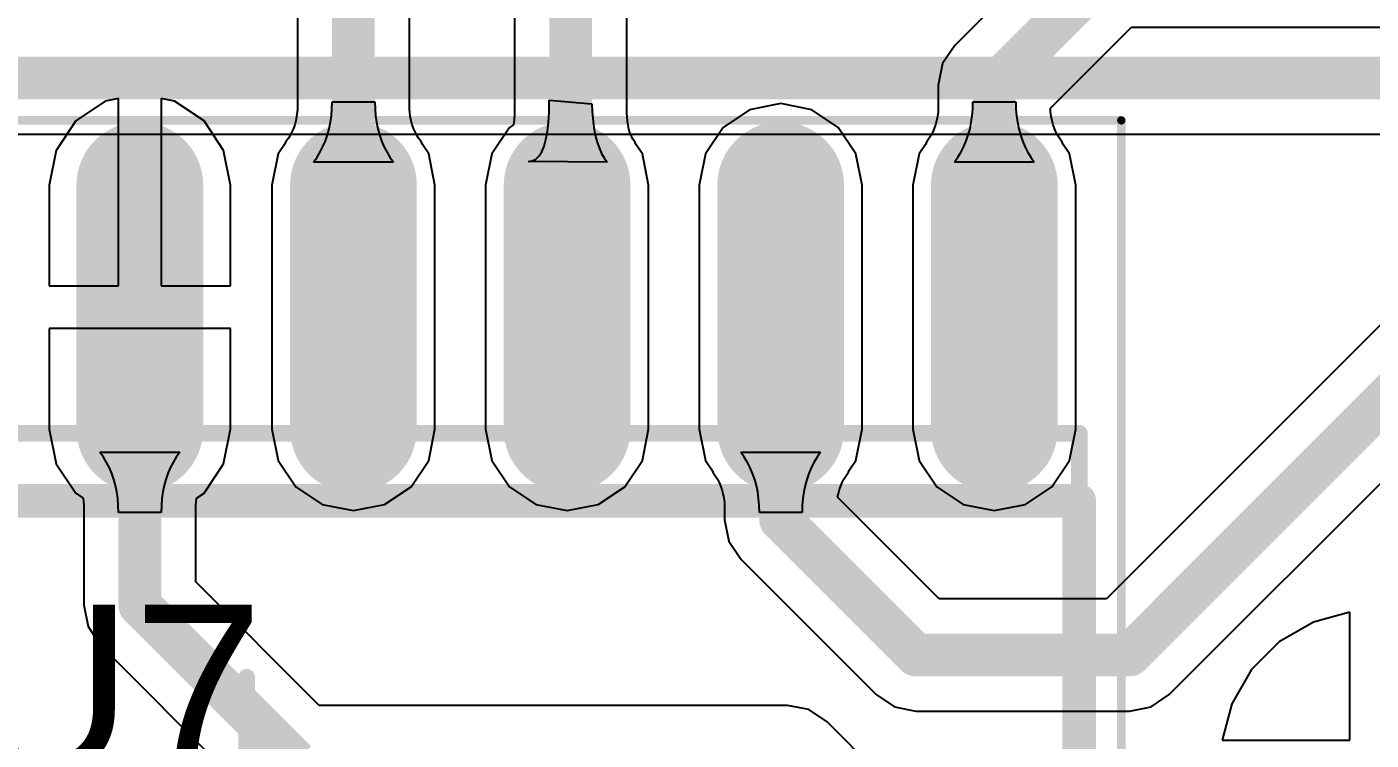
# Model space of a CAD drawing. Header units: inches. Extents: x 1.37 to 4.6, y 1.74 to 5.29.
# Drawn here: x 3.1696 to 3.4843, y 2.4853 to 2.6522 of the extents above; entities that cross this region are included whole.
import ezdxf

# ---------------------------------------------------------------- set-up
doc = ezdxf.new("R2010")
doc.units = ezdxf.units.IN
doc.header["$MEASUREMENT"] = 0
for name, color, linetype in [('BottomLayer', 5, 'Continuous'), ('Mechanical13', 56, 'Continuous'), ('Mechanical15', 56, 'Continuous'), ('TopLayer', 1, 'Continuous'), ('TopOverlay', 2, 'Continuous'), ('TopPaste', 8, 'Continuous'), ('TopSolder', 216, 'Continuous')]:
    doc.layers.add(name, color=color, linetype=linetype)
doc.styles.add('Arial', font='', dxfattribs={"height": 0.2})
doc.styles.get('Arial').set_extended_font_data('Arial')

# ---------------------------------------------------------------- blocks, each defined once
blk = doc.blocks.new('SOP_16_21')
at = {"layer": 'TopLayer'}
h = blk.add_hatch(color=1, dxfattribs=at)
edge = h.paths.add_edge_path()
edge.add_arc((0.13484, 0.025), 0.01083, 270, 450)
edge.add_line((0.13484, 0.03583), (0.07776, 0.03583))
edge.add_arc((0.07776, 0.025), 0.01083, 90, 270)
edge.add_line((0.07776, 0.01417), (0.13484, 0.01417))
h = blk.add_hatch(color=1, dxfattribs=at)
edge = h.paths.add_edge_path()
edge.add_arc((0.13484, -0.025), 0.01083, 270, 450)
edge.add_line((0.13484, -0.01417), (0.07776, -0.01417))
edge.add_arc((0.07776, -0.025), 0.01083, 90, 270)
edge.add_line((0.07776, -0.03583), (0.13484, -0.03583))
h = blk.add_hatch(color=1, dxfattribs=at)
edge = h.paths.add_edge_path()
edge.add_arc((0.13484, -0.075), 0.01083, 270, 450)
edge.add_line((0.13484, -0.06417), (0.07776, -0.06417))
edge.add_arc((0.07776, -0.075), 0.01083, 90, 270)
edge.add_line((0.07776, -0.08583), (0.13484, -0.08583))
h = blk.add_hatch(color=1, dxfattribs=at)
edge = h.paths.add_edge_path()
edge.add_arc((0.13484, -0.125), 0.01083, 270, 450)
edge.add_line((0.13484, -0.11417), (0.07776, -0.11417))
edge.add_arc((0.07776, -0.125), 0.01083, 90, 270)
edge.add_line((0.07776, -0.13583), (0.13484, -0.13583))
h = blk.add_hatch(color=1, dxfattribs=at)
edge = h.paths.add_edge_path()
edge.add_arc((0.13484, -0.175), 0.01083, 270, 450)
edge.add_line((0.13484, -0.16417), (0.07776, -0.16417))
edge.add_arc((0.07776, -0.175), 0.01083, 90, 270)
edge.add_line((0.07776, -0.18583), (0.13484, -0.18583))
at = {"layer": 'TopPaste'}
h = blk.add_hatch(color=8, dxfattribs=at)
edge = h.paths.add_edge_path()
edge.add_arc((0.13484, 0.025), 0.01083, 270, 450)
edge.add_line((0.13484, 0.03583), (0.07776, 0.03583))
edge.add_arc((0.07776, 0.025), 0.01083, 90, 270)
edge.add_line((0.07776, 0.01417), (0.13484, 0.01417))
h = blk.add_hatch(color=8, dxfattribs=at)
edge = h.paths.add_edge_path()
edge.add_arc((0.13484, -0.025), 0.01083, 270, 450)
edge.add_line((0.13484, -0.01417), (0.07776, -0.01417))
edge.add_arc((0.07776, -0.025), 0.01083, 90, 270)
edge.add_line((0.07776, -0.03583), (0.13484, -0.03583))
h = blk.add_hatch(color=8, dxfattribs=at)
edge = h.paths.add_edge_path()
edge.add_arc((0.13484, -0.075), 0.01083, 270, 450)
edge.add_line((0.13484, -0.06417), (0.07776, -0.06417))
edge.add_arc((0.07776, -0.075), 0.01083, 90, 270)
edge.add_line((0.07776, -0.08583), (0.13484, -0.08583))
h = blk.add_hatch(color=8, dxfattribs=at)
edge = h.paths.add_edge_path()
edge.add_arc((0.13484, -0.125), 0.01083, 270, 450)
edge.add_line((0.13484, -0.11417), (0.07776, -0.11417))
edge.add_arc((0.07776, -0.125), 0.01083, 90, 270)
edge.add_line((0.07776, -0.13583), (0.13484, -0.13583))
h = blk.add_hatch(color=8, dxfattribs=at)
edge = h.paths.add_edge_path()
edge.add_arc((0.13484, -0.175), 0.01083, 270, 450)
edge.add_line((0.13484, -0.16417), (0.07776, -0.16417))
edge.add_arc((0.07776, -0.175), 0.01083, 90, 270)
edge.add_line((0.07776, -0.18583), (0.13484, -0.18583))
at = {"layer": 'TopSolder'}
h = blk.add_hatch(color=216, dxfattribs=at)
edge = h.paths.add_edge_path()
edge.add_arc((0.13484, 0.025), 0.01483, 270, 450)
edge.add_line((0.13484, 0.03983), (0.07776, 0.03983))
edge.add_arc((0.07776, 0.025), 0.01483, 90, 270)
edge.add_line((0.07776, 0.01017), (0.13484, 0.01017))
h = blk.add_hatch(color=216, dxfattribs=at)
edge = h.paths.add_edge_path()
edge.add_arc((0.13484, -0.025), 0.01483, 270, 450)
edge.add_line((0.13484, -0.01017), (0.07776, -0.01017))
edge.add_arc((0.07776, -0.025), 0.01483, 90, 270)
edge.add_line((0.07776, -0.03983), (0.13484, -0.03983))
h = blk.add_hatch(color=216, dxfattribs=at)
edge = h.paths.add_edge_path()
edge.add_arc((0.13484, -0.075), 0.01483, 270, 450)
edge.add_line((0.13484, -0.06017), (0.07776, -0.06017))
edge.add_arc((0.07776, -0.075), 0.01483, 90, 270)
edge.add_line((0.07776, -0.08983), (0.13484, -0.08983))
h = blk.add_hatch(color=216, dxfattribs=at)
edge = h.paths.add_edge_path()
edge.add_arc((0.13484, -0.125), 0.01483, 270, 450)
edge.add_line((0.13484, -0.11017), (0.07776, -0.11017))
edge.add_arc((0.07776, -0.125), 0.01483, 90, 270)
edge.add_line((0.07776, -0.13983), (0.13484, -0.13983))
h = blk.add_hatch(color=216, dxfattribs=at)
edge = h.paths.add_edge_path()
edge.add_arc((0.13484, -0.175), 0.01483, 270, 450)
edge.add_line((0.13484, -0.16017), (0.07776, -0.16017))
edge.add_arc((0.07776, -0.175), 0.01483, 90, 270)
edge.add_line((0.07776, -0.18983), (0.13484, -0.18983))
at = {"layer": 'Mechanical13', "const_width": 0.00394}
for points in [[(0.07677, 0.19488), (0.07677, -0.19488)], [(-0.07677, -0.19488), (0.07677, -0.19488)]]:
    blk.add_lwpolyline(points, dxfattribs=at)
at = {"layer": 'Mechanical13', "const_width": 0.00197}
blk.add_lwpolyline([(0.07579, -0.19488, 1), (0.07776, -0.19488, 1)], format="xyb", close=True, dxfattribs=at)
blk.add_lwpolyline([(0.07579, -0.19488, 1), (0.07776, -0.19488, 1)], format="xyb", close=True, dxfattribs=at)
at = {"layer": 'Mechanical15'}
for points, const_width in [([(0.15, 0.20472), (0.15, -0.20472)], 0.00197), ([(-0.01969, 0), (0.01969, 0)], 0.00394), ([(-0.15, -0.20472), (0.15, -0.20472)], 0.00197)]:
    blk.add_lwpolyline(points, dxfattribs=dict(at, const_width=const_width))
for points, const_width in [([(0.0187, 0, 1), (0.02067, 0, 1)], 0.00197), ([(0.14951, -0.20472, 1), (0.15049, -0.20472, 1)], 0.000984), ([(0.14951, -0.20472, 1), (0.15049, -0.20472, 1)], 0.000984)]:
    blk.add_lwpolyline(points, format="xyb", close=True, dxfattribs=dict(at, const_width=const_width))
at = {"layer": 'TopOverlay', "const_width": 0.00787}
for points in [[(0.06102, 0.19488), (0.06102, -0.19488)], [(-0.06102, -0.19488), (0.06102, -0.19488)]]:
    blk.add_lwpolyline(points, dxfattribs=at)
at = {"layer": 'TopOverlay', "const_width": 0.00394}
blk.add_lwpolyline([(0.05906, -0.19488, 1), (0.06299, -0.19488, 1)], format="xyb", close=True, dxfattribs=at)
blk.add_lwpolyline([(0.05906, -0.19488, 1), (0.06299, -0.19488, 1)], format="xyb", close=True, dxfattribs=at)

msp = doc.modelspace()

# ---------------------------------------------------------------- linework, layer by layer
at = {"layer": 'BottomLayer'}
for p, q in [((2.98898, 2.62711), (3.52645, 2.62711)), ((3.47925, 2.51521), (3.47074, 2.51293)), ((3.47925, 2.48531), (3.47925, 2.51521)), ((3.47074, 2.51293), (3.46276, 2.50832)), ((3.46276, 2.50832), (3.45624, 2.5018)), ((3.45624, 2.5018), (3.45164, 2.49382)), ((3.45164, 2.49382), (3.44936, 2.48531)), ((3.44936, 2.48531), (3.47925, 2.48531))]:
    msp.add_line(p, q, dxfattribs=at)
at = {"layer": 'BottomLayer', "const_width": 0.01}
msp.add_lwpolyline([(2.97272, 2.64023), (3.54272, 2.64023)], dxfattribs=at)
at = {"layer": 'TopLayer'}
for p, q in [((3.23294, 2.68673), (3.23294, 2.63267)), ((3.25919, 2.63267), (3.25919, 2.68673)), ((3.41343, 2.67451), (3.38678, 2.64786)), ((3.28376, 2.6595), (3.28376, 2.63172)), ((3.31001, 2.63204), (3.31001, 2.65854)), ((3.40919, 2.63314), (3.42815, 2.65211)), ((3.42815, 2.65211), (3.52091, 2.65211)), ((3.38678, 2.64786), (3.38393, 2.6436)), ((3.38393, 2.6436), (3.38294, 2.63858)), ((3.38294, 2.63858), (3.38294, 2.63267)), ((3.18794, 2.63477), (3.18105, 2.63017)), ((3.19106, 2.6354), (3.18794, 2.63477)), ((3.19106, 2.59161), (3.19106, 2.6354)), ((3.20419, 2.63477), (3.20106, 2.6354)), ((3.20106, 2.6354), (3.20106, 2.59161)), ((3.21108, 2.63017), (3.20419, 2.63477)), ((3.24102, 2.63301), (3.24106, 2.63467)), ((3.24106, 2.63467), (3.25106, 2.63467)), ((3.25106, 2.63467), (3.25111, 2.63301)), ((3.29184, 2.63229), (3.29189, 2.63502)), ((3.29189, 2.63502), (3.30189, 2.63418)), ((3.30189, 2.63418), (3.30192, 2.63242)), ((3.34606, 2.63422), (3.33877, 2.63277)), ((3.35336, 2.63277), (3.34606, 2.63422)), ((3.39102, 2.63301), (3.39106, 2.63467)), ((3.39106, 2.63467), (3.40106, 2.63467)), ((3.40106, 2.63467), (3.40111, 2.63301)), ((3.23275, 2.63122), (3.23255, 2.63022)), ((3.2329, 2.63229), (3.23275, 2.63122)), ((3.23294, 2.63267), (3.2329, 2.63229)), ((3.24067, 2.62986), (3.24089, 2.63141)), ((3.24089, 2.63141), (3.24102, 2.63301)), ((3.25111, 2.63301), (3.25124, 2.63141)), ((3.25124, 2.63141), (3.25145, 2.62986)), ((3.25922, 2.63229), (3.25919, 2.63267)), ((3.25937, 2.63122), (3.25922, 2.63229)), ((3.25957, 2.63022), (3.25937, 2.63122)), ((3.28369, 2.63055), (3.28355, 2.62929)), ((3.28376, 2.63172), (3.28369, 2.63055)), ((3.29169, 2.62985), (3.29184, 2.63229)), ((3.30192, 2.63242), (3.30221, 2.62916)), ((3.31018, 2.63016), (3.31001, 2.63204)), ((3.33877, 2.63277), (3.33258, 2.62864)), ((3.35954, 2.62864), (3.35336, 2.63277)), ((3.38275, 2.63122), (3.38255, 2.63022)), ((3.3829, 2.63229), (3.38275, 2.63122)), ((3.38294, 2.63267), (3.3829, 2.63229)), ((3.39067, 2.62986), (3.39089, 2.63141)), ((3.39089, 2.63141), (3.39102, 2.63301)), ((3.40111, 2.63301), (3.40124, 2.63141)), ((3.40124, 2.63141), (3.40145, 2.62986)), ((3.40919, 2.63267), (3.40919, 2.63314)), ((3.40922, 2.63229), (3.40919, 2.63267)), ((3.40937, 2.63122), (3.40922, 2.63229)), ((3.40957, 2.63022), (3.40937, 2.63122)), ((3.18105, 2.63017), (3.17644, 2.62328)), ((3.21568, 2.62328), (3.21108, 2.63017)), ((3.23165, 2.62762), (3.23126, 2.62686)), ((3.232, 2.62843), (3.23165, 2.62762)), ((3.2323, 2.62929), (3.232, 2.62843)), ((3.23255, 2.63022), (3.2323, 2.62929)), ((3.23997, 2.62692), (3.24037, 2.62836)), ((3.24037, 2.62836), (3.24067, 2.62986)), ((3.25145, 2.62986), (3.25176, 2.62836)), ((3.25176, 2.62836), (3.25215, 2.62692)), ((3.25983, 2.62929), (3.25957, 2.63022)), ((3.26012, 2.62843), (3.25983, 2.62929)), ((3.26047, 2.62762), (3.26012, 2.62843)), ((3.26086, 2.62686), (3.26047, 2.62762)), ((3.28258, 2.62864), (3.27845, 2.62245)), ((3.28355, 2.62929), (3.28258, 2.62864)), ((3.2911, 2.62584), (3.29145, 2.62771)), ((3.29145, 2.62771), (3.29169, 2.62985)), ((3.30221, 2.62916), (3.30245, 2.62767)), ((3.30245, 2.62767), (3.30277, 2.62626)), ((3.31034, 2.6292), (3.31018, 2.63016)), ((3.31054, 2.62828), (3.31034, 2.6292)), ((3.31078, 2.62748), (3.31054, 2.62828)), ((3.31103, 2.62681), (3.31078, 2.62748)), ((3.33258, 2.62864), (3.32845, 2.62245)), ((3.36368, 2.62245), (3.35954, 2.62864)), ((3.38165, 2.62762), (3.38126, 2.62686)), ((3.382, 2.62843), (3.38165, 2.62762)), ((3.3823, 2.62929), (3.382, 2.62843)), ((3.38255, 2.63022), (3.3823, 2.62929)), ((3.38997, 2.62692), (3.39037, 2.62836)), ((3.39037, 2.62836), (3.39067, 2.62986)), ((3.40145, 2.62986), (3.40176, 2.62836)), ((3.40176, 2.62836), (3.40215, 2.62692)), ((3.40983, 2.62929), (3.40957, 2.63022)), ((3.41012, 2.62843), (3.40983, 2.62929)), ((3.41047, 2.62762), (3.41012, 2.62843)), ((3.41086, 2.62686), (3.41047, 2.62762)), ((3.22992, 2.62466), (3.22845, 2.62245)), ((3.23017, 2.62521), (3.22992, 2.62466)), ((3.23083, 2.62614), (3.23017, 2.62521)), ((3.23126, 2.62686), (3.23083, 2.62614)), ((3.23828, 2.62294), (3.23893, 2.62421)), ((3.23893, 2.62421), (3.23949, 2.62554)), ((3.23949, 2.62554), (3.23997, 2.62692)), ((3.25215, 2.62692), (3.25263, 2.62554)), ((3.25263, 2.62554), (3.25319, 2.62421)), ((3.25319, 2.62421), (3.25385, 2.62294)), ((3.2613, 2.62614), (3.26086, 2.62686)), ((3.26196, 2.62521), (3.2613, 2.62614)), ((3.2622, 2.62466), (3.26196, 2.62521)), ((3.26368, 2.62245), (3.2622, 2.62466)), ((3.29012, 2.62298), (3.29066, 2.62427)), ((3.29066, 2.62427), (3.2911, 2.62584)), ((3.30277, 2.62626), (3.30316, 2.62494)), ((3.30316, 2.62494), (3.30362, 2.62371)), ((3.31129, 2.62625), (3.31103, 2.62681)), ((3.31154, 2.62581), (3.31129, 2.62625)), ((3.31201, 2.62514), (3.31154, 2.62581)), ((3.31224, 2.62461), (3.31201, 2.62514)), ((3.31368, 2.62245), (3.31224, 2.62461)), ((3.37992, 2.62466), (3.37845, 2.62245)), ((3.38017, 2.62521), (3.37992, 2.62466)), ((3.38083, 2.62614), (3.38017, 2.62521)), ((3.38126, 2.62686), (3.38083, 2.62614)), ((3.38828, 2.62294), (3.38893, 2.62421)), ((3.38893, 2.62421), (3.3895, 2.62554)), ((3.3895, 2.62554), (3.38997, 2.62692)), ((3.40215, 2.62692), (3.40263, 2.62554)), ((3.40263, 2.62554), (3.40319, 2.62421)), ((3.40319, 2.62421), (3.40385, 2.62294)), ((3.4113, 2.62614), (3.41086, 2.62686)), ((3.41196, 2.62521), (3.4113, 2.62614)), ((3.4122, 2.62466), (3.41196, 2.62521)), ((3.41368, 2.62245), (3.4122, 2.62466)), ((3.17644, 2.62328), (3.17483, 2.61516)), ((3.2173, 2.61516), (3.21568, 2.62328)), ((3.22845, 2.62245), (3.22699, 2.61516)), ((3.23671, 2.62056), (3.23754, 2.62172)), ((3.23754, 2.62172), (3.23828, 2.62294)), ((3.25385, 2.62294), (3.25459, 2.62172)), ((3.25459, 2.62172), (3.25541, 2.62056)), ((3.26513, 2.61516), (3.26368, 2.62245)), ((3.27845, 2.62245), (3.27699, 2.61516)), ((3.28792, 2.62085), (3.28875, 2.62127)), ((3.28875, 2.62127), (3.28949, 2.62199)), ((3.28949, 2.62199), (3.29012, 2.62298)), ((3.30362, 2.62371), (3.30414, 2.62257)), ((3.30414, 2.62257), (3.30474, 2.62152)), ((3.30474, 2.62152), (3.30541, 2.62056)), ((3.31513, 2.61516), (3.31368, 2.62245)), ((3.32845, 2.62245), (3.32699, 2.61516)), ((3.36513, 2.61516), (3.36368, 2.62245)), ((3.37845, 2.62245), (3.37699, 2.61516)), ((3.38671, 2.62056), (3.38754, 2.62172)), ((3.38754, 2.62172), (3.38828, 2.62294)), ((3.40385, 2.62294), (3.40459, 2.62172)), ((3.40459, 2.62172), (3.40541, 2.62056)), ((3.41513, 2.61516), (3.41368, 2.62245)), ((3.25541, 2.62056), (3.23671, 2.62056)), ((3.28698, 2.62072), (3.28792, 2.62085)), ((3.30541, 2.62056), (3.28698, 2.62072)), ((3.40541, 2.62056), (3.38671, 2.62056)), ((3.17483, 2.61516), (3.17483, 2.59161)), ((3.2173, 2.59161), (3.2173, 2.61516)), ((3.22699, 2.61516), (3.22699, 2.55807)), ((3.26513, 2.55807), (3.26513, 2.61516)), ((3.27699, 2.61516), (3.27699, 2.55807)), ((3.31513, 2.55807), (3.31513, 2.61516)), ((3.32699, 2.61516), (3.32699, 2.55807)), ((3.36513, 2.55807), (3.36513, 2.61516)), ((3.37699, 2.61516), (3.37699, 2.55807)), ((3.41513, 2.55807), (3.41513, 2.61516)), ((3.50096, 2.59704), (3.42228, 2.51836)), ((3.17483, 2.59161), (3.19106, 2.59161)), ((3.20106, 2.59161), (3.2173, 2.59161)), ((3.19606, 2.58161), (3.17483, 2.58161)), ((3.17483, 2.58161), (3.17483, 2.55807)), ((3.2173, 2.58161), (3.19606, 2.58161)), ((3.2173, 2.55807), (3.2173, 2.58161)), ((3.437, 2.49595), (3.51568, 2.57463)), ((3.17483, 2.55807), (3.17644, 2.54994)), ((3.21568, 2.54994), (3.2173, 2.55807)), ((3.22699, 2.55807), (3.22845, 2.55077)), ((3.26368, 2.55077), (3.26513, 2.55807)), ((3.27699, 2.55807), (3.27845, 2.55077)), ((3.31368, 2.55077), (3.31513, 2.55807)), ((3.32699, 2.55807), (3.32845, 2.55077)), ((3.36368, 2.55077), (3.36513, 2.55807)), ((3.37699, 2.55807), (3.37845, 2.55077)), ((3.41368, 2.55077), (3.41513, 2.55807)), ((3.18754, 2.55151), (3.18671, 2.55267)), ((3.18671, 2.55267), (3.20541, 2.55267)), ((3.20541, 2.55267), (3.20459, 2.55151)), ((3.33754, 2.55151), (3.33671, 2.55267)), ((3.33671, 2.55267), (3.35541, 2.55267)), ((3.35541, 2.55267), (3.35459, 2.55151)), ((3.17644, 2.54994), (3.18105, 2.54305)), ((3.18828, 2.55029), (3.18754, 2.55151)), ((3.18893, 2.54902), (3.18828, 2.55029)), ((3.18949, 2.54769), (3.18893, 2.54902)), ((3.20319, 2.54902), (3.20263, 2.54769)), ((3.20385, 2.55029), (3.20319, 2.54902)), ((3.20459, 2.55151), (3.20385, 2.55029)), ((3.21108, 2.54305), (3.21568, 2.54994)), ((3.22845, 2.55077), (3.23258, 2.54459)), ((3.25954, 2.54459), (3.26368, 2.55077)), ((3.27845, 2.55077), (3.28258, 2.54459)), ((3.30954, 2.54459), (3.31368, 2.55077)), ((3.32845, 2.55077), (3.32992, 2.54856)), ((3.32992, 2.54856), (3.33017, 2.54802)), ((3.33828, 2.55029), (3.33754, 2.55151)), ((3.33893, 2.54902), (3.33828, 2.55029)), ((3.33949, 2.54769), (3.33893, 2.54902)), ((3.35319, 2.54902), (3.35263, 2.54769)), ((3.35385, 2.55029), (3.35319, 2.54902)), ((3.35459, 2.55151), (3.35385, 2.55029)), ((3.36196, 2.54802), (3.3622, 2.54856)), ((3.3622, 2.54856), (3.36368, 2.55077)), ((3.37845, 2.55077), (3.38258, 2.54459)), ((3.40954, 2.54459), (3.41368, 2.55077)), ((3.18997, 2.5463), (3.18949, 2.54769)), ((3.19037, 2.54487), (3.18997, 2.5463)), ((3.20215, 2.5463), (3.20176, 2.54487)), ((3.20263, 2.54769), (3.20215, 2.5463)), ((3.33017, 2.54802), (3.33083, 2.54709)), ((3.33083, 2.54709), (3.33127, 2.54637)), ((3.33127, 2.54637), (3.33166, 2.54561)), ((3.33166, 2.54561), (3.332, 2.5448)), ((3.33997, 2.5463), (3.33949, 2.54769)), ((3.34037, 2.54487), (3.33997, 2.5463)), ((3.35215, 2.5463), (3.35176, 2.54487)), ((3.35263, 2.54769), (3.35215, 2.5463)), ((3.36012, 2.5448), (3.36047, 2.54561)), ((3.36047, 2.54561), (3.36086, 2.54637)), ((3.36086, 2.54637), (3.3613, 2.54709)), ((3.3613, 2.54709), (3.36196, 2.54802)), ((3.18105, 2.54305), (3.18277, 2.5419)), ((3.19067, 2.54337), (3.19037, 2.54487)), ((3.19089, 2.54182), (3.19067, 2.54337)), ((3.20145, 2.54337), (3.20124, 2.54182)), ((3.20176, 2.54487), (3.20145, 2.54337)), ((3.20935, 2.5419), (3.21108, 2.54305)), ((3.23258, 2.54459), (3.23877, 2.54045)), ((3.25336, 2.54045), (3.25954, 2.54459)), ((3.28258, 2.54459), (3.28877, 2.54045)), ((3.30336, 2.54045), (3.30954, 2.54459)), ((3.332, 2.5448), (3.3323, 2.54394)), ((3.3323, 2.54394), (3.33255, 2.54301)), ((3.33255, 2.54301), (3.33275, 2.54201)), ((3.34067, 2.54337), (3.34037, 2.54487)), ((3.34089, 2.54182), (3.34067, 2.54337)), ((3.35145, 2.54337), (3.35124, 2.54182)), ((3.35176, 2.54487), (3.35145, 2.54337)), ((3.35939, 2.54212), (3.35957, 2.54301)), ((3.35957, 2.54301), (3.35983, 2.54394)), ((3.35983, 2.54394), (3.36012, 2.5448)), ((3.38258, 2.54459), (3.38877, 2.54045)), ((3.40336, 2.54045), (3.40954, 2.54459)), ((3.18277, 2.5419), (3.1829, 2.54094)), ((3.1829, 2.54094), (3.18294, 2.54056)), ((3.18294, 2.54056), (3.18294, 2.51688)), ((3.19102, 2.54021), (3.19089, 2.54182)), ((3.19106, 2.53855), (3.19102, 2.54021)), ((3.20111, 2.54021), (3.20106, 2.53855)), ((3.20124, 2.54182), (3.20111, 2.54021)), ((3.20919, 2.54056), (3.20922, 2.54094)), ((3.20919, 2.52232), (3.20919, 2.54056)), ((3.20922, 2.54094), (3.20935, 2.5419)), ((3.23877, 2.54045), (3.24606, 2.539)), ((3.24606, 2.539), (3.25336, 2.54045)), ((3.28877, 2.54045), (3.29606, 2.539)), ((3.29606, 2.539), (3.30336, 2.54045)), ((3.33275, 2.54201), (3.3329, 2.54094)), ((3.3329, 2.54094), (3.33294, 2.54056)), ((3.33294, 2.54056), (3.33294, 2.53688)), ((3.34102, 2.54021), (3.34089, 2.54182)), ((3.34106, 2.53855), (3.34102, 2.54021)), ((3.35111, 2.54021), (3.35106, 2.53855)), ((3.35124, 2.54182), (3.35111, 2.54021)), ((3.38315, 2.51836), (3.35939, 2.54212)), ((3.38877, 2.54045), (3.39606, 2.539)), ((3.39606, 2.539), (3.40336, 2.54045)), ((3.20106, 2.53855), (3.19106, 2.53855)), ((3.33294, 2.53688), (3.33393, 2.53186)), ((3.35106, 2.53855), (3.34106, 2.53855)), ((3.33393, 2.53186), (3.33678, 2.5276)), ((3.33678, 2.5276), (3.36843, 2.49595)), ((3.23807, 2.49344), (3.20919, 2.52232)), ((3.42228, 2.51836), (3.38315, 2.51836)), ((3.18294, 2.51688), (3.18393, 2.51186)), ((3.47925, 2.51521), (3.47074, 2.51293)), ((3.47925, 2.48531), (3.47925, 2.51521)), ((3.18393, 2.51186), (3.18678, 2.5076)), ((3.47074, 2.51293), (3.46276, 2.50832)), ((3.18678, 2.5076), (3.22335, 2.47103)), ((3.46276, 2.50832), (3.45624, 2.5018)), ((3.45624, 2.5018), (3.45164, 2.49382)), ((3.36843, 2.49595), (3.37269, 2.4931)), ((3.43274, 2.4931), (3.437, 2.49595)), ((3.34763, 2.49344), (3.23807, 2.49344)), ((3.35266, 2.49244), (3.34763, 2.49344)), ((3.35691, 2.4896), (3.35266, 2.49244)), ((3.37269, 2.4931), (3.37772, 2.49211)), ((3.37772, 2.49211), (3.42772, 2.49211)), ((3.42772, 2.49211), (3.43274, 2.4931)), ((3.45164, 2.49382), (3.44936, 2.48531)), ((3.40534, 2.44117), (3.35691, 2.4896)), ((3.44936, 2.48531), (3.47925, 2.48531))]:
    msp.add_line(p, q, dxfattribs=at)
at = {"layer": 'TopLayer', "const_width": 0.01}
for points in [[(3.24606, 2.58661), (3.24606, 2.70055)], [(3.29689, 2.58744), (3.29689, 2.6744)], [(3.39606, 2.63858), (3.42272, 2.66523)], [(3.39606, 2.58661), (3.39606, 2.63858)], [(3.42772, 2.50523), (3.51024, 2.58776)], [(3.19606, 2.51688), (3.19606, 2.58661)], [(3.29606, 2.58661), (3.29689, 2.58744)], [(3.34606, 2.53688), (3.34606, 2.58661)], [(3.34606, 2.53688), (3.37772, 2.50523)], [(3.19606, 2.51688), (3.23263, 2.48031)], [(3.37772, 2.50523), (3.42772, 2.50523)]]:
    msp.add_lwpolyline(points, dxfattribs=at)
at = {"layer": 'TopLayer', "const_width": 0.005}
for points in [[(3.39356, 2.63858, 1), (3.39856, 2.63858, 1)], [(3.39356, 2.63858, 1), (3.39856, 2.63858, 1)], [(3.19356, 2.58661, 1), (3.19856, 2.58661, 1)], [(3.24356, 2.58661, 1), (3.24856, 2.58661, 1)], [(3.29356, 2.58661, 1), (3.29856, 2.58661, 1)], [(3.29439, 2.58744, 1), (3.29939, 2.58744, 1)], [(3.29439, 2.58744, 1), (3.29939, 2.58744, 1)], [(3.34356, 2.58661, 1), (3.34856, 2.58661, 1)], [(3.39356, 2.58661, 1), (3.39856, 2.58661, 1)], [(3.34356, 2.53688, 1), (3.34856, 2.53688, 1)], [(3.34356, 2.53688, 1), (3.34856, 2.53688, 1)], [(3.19356, 2.51688, 1), (3.19856, 2.51688, 1)], [(3.19356, 2.51688, 1), (3.19856, 2.51688, 1)], [(3.37522, 2.50523, 1), (3.38022, 2.50523, 1)], [(3.37522, 2.50523, 1), (3.38022, 2.50523, 1)], [(3.42522, 2.50523, 1), (3.43022, 2.50523, 1)], [(3.42522, 2.50523, 1), (3.43022, 2.50523, 1)]]:
    msp.add_lwpolyline(points, format="xyb", close=True, dxfattribs=at)

# ---------------------------------------------------------------- block references
at = {"rotation": 90}
msp.add_blockref('SOP_16_21', (3.22106, 2.48031), dxfattribs=at)

# ---------------------------------------------------------------- texts
at = {"layer": 'TopOverlay', "style": 'Arial'}
msp.add_text('U7', height=0.03937, dxfattribs=at).set_placement((3.15474, 2.47764))

doc.saveas('drawing.dxf')
